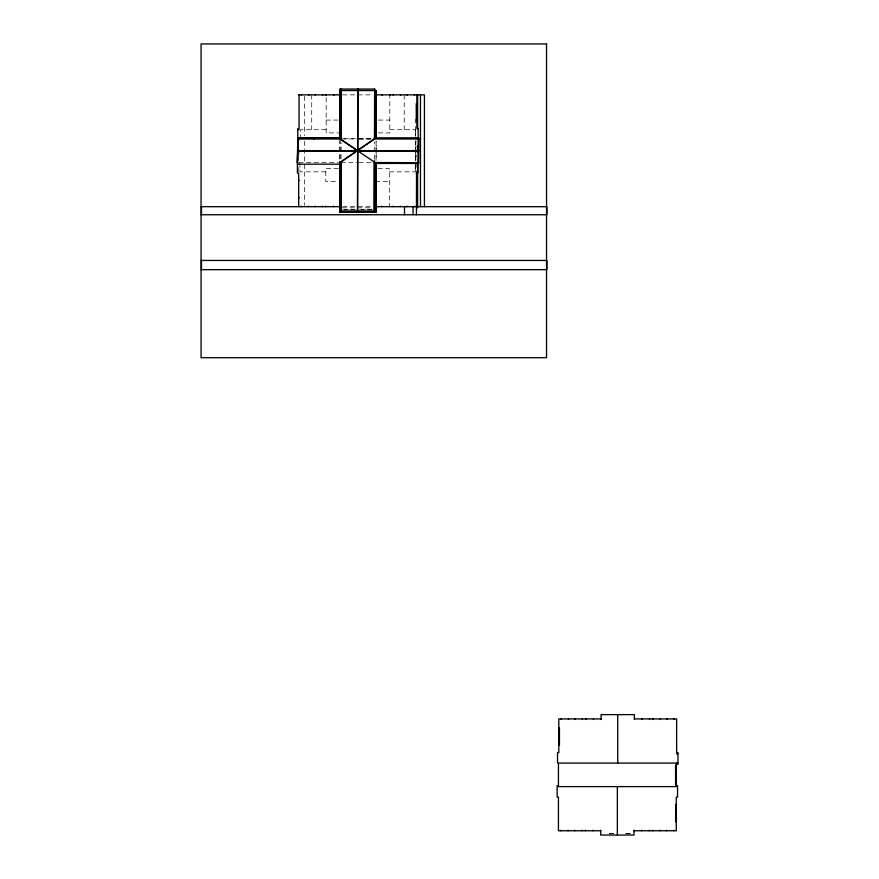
<?xml version="1.0" encoding="UTF-8"?>
<svg xmlns="http://www.w3.org/2000/svg" width="879" height="879" viewBox="0 0 879 879"><rect width="100%" height="100%" fill="white"/><g stroke="black" fill="none" stroke-linecap="round" stroke-linejoin="round"><path stroke-width="0.66" stroke-dasharray="4.39 3.3" d="M339.832 158.934L339.898 141.156M339.986 158.934L340.041 141.156M341.107 158.989L341.162 142.563M374.41 159.374L374.465 141.728M376.058 160.363L376.124 141.2L376.168 160.363M359.258 139.003L370.784 138.926M342.601 94.855L372.828 94.855M326.153 120.071L341.327 120.071M378.42 120.071L389.804 120.071M326.153 129.707L300.343 129.707L300.343 139.003M389.804 129.707L415.602 129.707L415.602 136.355M415.701 130.773L415.295 119.083M341.327 132.927L326.153 132.927L326.153 94.855M378.42 132.927L389.804 132.927L389.804 96.185M415.701 133.223L415.295 135.816M343.887 138.761L355.413 138.761M357.973 138.761L370.784 138.761M341.327 139.003L357.599 138.904M358.907 138.904L372.004 138.904M416.514 141.134L415.811 141.134L415.811 145.376L416.514 145.376M415.701 144.914L415.295 141.014M416.514 146.266L415.811 146.266L415.811 150.507M415.701 147.353L415.701 159.055M298.684 155.539L299.168 151.298M416.514 155.638L415.811 155.638L415.811 151.397M298.684 156.429L298.684 160.67M416.514 156.528L415.811 156.528L415.811 160.769M298.684 162.538L338.448 162.538M340.953 162.538L357.599 162.538M358.885 162.538L371.685 162.538M338.426 168.614L325.779 168.614L325.779 181.47L338.426 181.47M378.047 168.614L389.43 168.614L389.43 206.686M298.684 171.361L299.102 162.901M325.779 171.844L299.97 171.844L299.97 163.868M389.43 171.844L415.229 171.844L415.229 162.538M375.52 181.47L389.43 181.47M342.788 206.686L373.135 206.686M342.228 207.818L372.971 207.818M342.744 209.751L355.797 209.751M359.412 209.751L372.465 209.751M609.246 833.413L615.036 833.808M625.914 833.413L631.781 833.808M609.246 833.808L615.542 833.808M625.683 833.808L632.21 833.808M416.108 162.901L416.108 171.361M415.701 130.191L415.701 135.816M415.701 141.014L415.701 170.592M415.295 165.395L415.295 173.185M404.23 94.855L404.23 129.707M372.026 209.751L366.169 209.751M365.708 209.751L359.918 209.751M355.281 209.751L349.501 209.751M349.029 209.751L343.173 209.751M311.726 94.855L311.726 129.707M304.584 96.218L304.584 135.773M304.584 141.222L304.584 205.323"/><path stroke-width="1.32" d="M374.355 212.268L374.355 210.982L374.355 212.268L340.81 212.268L340.81 210.982L376.014 210.993M339.832 161.67L339.668 212.268L340.953 212.268L340.953 162.538L339.81 162.538L339.81 164.175L297.399 164.175M374.63 138.761L374.74 89.054L341.184 89.054L341.327 138.761M357.709 210.982L357.456 212.268L357.83 89.054L358.083 90.559M357.973 89.054L357.599 212.268M376.168 163.098L376.014 212.278L374.256 212.268L374.256 162.538L418.58 162.67L418.953 138.794L418.173 138.783L418.953 138.783M374.63 89.054L374.476 139.003L340.92 161.813M339.898 139.783L340.052 89.043L341.327 89.054L341.173 139.827M339.81 212.268L339.975 161.67M340.041 139.794L340.195 89.043M340.799 212.268L340.81 210.982M341.173 90.559L341.184 89.054M340.942 212.268L341.107 161.725M374.256 212.268L374.41 160.736M375.904 212.278L376.058 163.098M376.278 90.57L376.135 138.464L376.388 90.57L340.052 90.559M297.399 162.538L297.783 139.003L340.008 139.003L375.278 162.659M416.448 214.751L416.514 173.053L417.8 173.053L418.173 139.003L418.173 128.499L416.888 128.499L416.888 94.855M417.964 152.199L418.085 145.54M297.399 162.813L297.783 150.858L418.767 150.639L417.986 150.979M339.81 162.813L374.476 138.783M298.684 94.855L340.074 94.855M375.564 94.855L424.425 94.855L424.425 206.686M416.888 103.777L416.261 103.777L416.261 121.159L416.888 121.159M297.783 129.707L299.058 129.707M297.783 138.058L340.008 138.058L340.008 139.003M297.783 138.278L340.008 138.278M374.476 138.344L418.953 138.344M418.953 139.003L374.476 139.003L374.476 138.124L418.953 138.124L418.953 139.014L418.173 139.003M298.684 140.113L297.783 140.113L297.399 161.604L297.399 173.053L298.684 173.053L298.684 206.686M297.783 150.639L418.767 150.639M418.767 150.979L297.783 151.133L297.783 128.499L299.058 128.499L299.058 94.855M375.278 163.318L418.58 163.318M416.514 171.844L417.8 171.844M298.684 180.393L299.31 180.393M298.684 197.764L299.31 197.764M201.071 206.686L339.69 206.686M375.52 206.686L546.925 206.686L546.925 214.751L201.071 214.751M201.071 260.448L546.925 260.448L546.925 269.666L201.071 269.666M601.082 718.923L558.813 718.923L558.813 752.567L557.528 752.567L557.528 763.071L676.27 763.071M634.385 718.923L676.643 718.923L676.643 752.567L677.929 752.567L677.929 764.28L676.27 764.28L676.27 786.606L558.44 786.606L558.44 764.181M558.813 727.845L559.44 727.845L559.44 745.216L558.813 745.216M676.643 753.764L677.929 753.764M676.643 763.071L677.929 763.071M676.27 769.444L675.566 769.444L675.566 765.202M676.27 770.334L675.566 770.334L675.566 774.575L676.27 774.575M676.27 775.465L675.566 775.465L675.566 779.706L676.27 779.706M676.27 780.596L675.566 780.596L675.566 784.837M558.44 785.672L557.154 785.672L557.154 797.11L558.44 797.11L558.44 830.754L600.709 830.754M676.27 785.573L677.555 785.573L677.555 797.11L676.27 797.11L676.27 830.754L634.001 830.754M676.27 804.461L675.643 804.461L675.643 821.832L676.27 821.832M417.8 162.538L418.58 162.549L418.58 163.428L375.278 163.428L375.278 162.538M417.8 162.659L418.58 162.67M340.008 138.783L357.61 150.639M674.226 718.923L674.226 719.483M673.852 830.194L673.852 830.754M666.974 718.923L666.974 719.483M666.601 830.194L666.601 830.754M660.349 718.923L660.349 719.483M659.964 830.194L659.964 830.754M653.086 718.923L653.086 719.483M652.712 830.194L652.712 830.754M649.559 718.923L649.559 719.483M649.174 830.194L649.174 830.754M641.967 718.923L641.967 719.483M641.593 830.194L641.593 830.754M634.385 719.483L634.385 714.627L601.082 714.627L601.082 719.483M634.001 830.194L634.001 835.05L600.709 835.05L600.709 830.194M617.728 714.627L617.728 763.071M617.355 786.606L617.355 835.05M593.49 718.923L593.49 719.483M593.116 830.194L593.116 830.754M585.908 718.923L585.908 719.483M585.524 830.194L585.524 830.754M582.37 718.923L582.37 719.483M581.997 830.194L581.997 830.754M575.119 718.923L575.119 719.483M574.734 830.194L574.734 830.754M568.482 718.923L568.482 719.483M568.109 830.194L568.109 830.754M561.231 718.923L561.231 719.483M560.857 830.194L560.857 830.754M420.47 94.855L420.47 206.686M417.624 94.855L417.624 128.949M417.624 162.901L417.624 207.818M414.481 94.855L414.481 95.426M414.097 206.125L414.097 206.686M413.053 206.686L413.053 214.751M407.219 94.855L407.219 95.426M406.845 206.125L406.845 206.686M404.494 206.686L404.494 214.751M400.593 94.855L400.593 95.426M400.22 206.125L400.22 206.686M393.331 94.855L393.331 95.426M392.957 206.125L392.957 206.686M389.804 94.855L389.804 95.426M389.43 206.125L389.43 206.686M382.211 94.855L382.211 95.426M381.838 206.125L381.838 206.686M333.734 94.855L333.734 95.426M333.361 206.125L333.361 206.686M326.153 94.855L326.153 95.426M325.779 206.125L325.779 206.686M322.615 94.855L322.615 95.426M322.241 206.125L322.241 206.686M315.363 94.855L315.363 95.426M314.99 206.125L314.99 206.686M313.869 138.058L313.869 139.003M308.738 94.855L308.738 95.426M308.353 206.125L308.353 206.686M301.475 94.855L301.475 95.426M301.101 206.125L301.101 206.686M201.467 206.686L201.467 214.751M201.467 260.448L201.467 269.666M546.54 43.95L201.071 43.95L201.071 357.709L546.54 357.709L546.54 43.95"/></g></svg>
